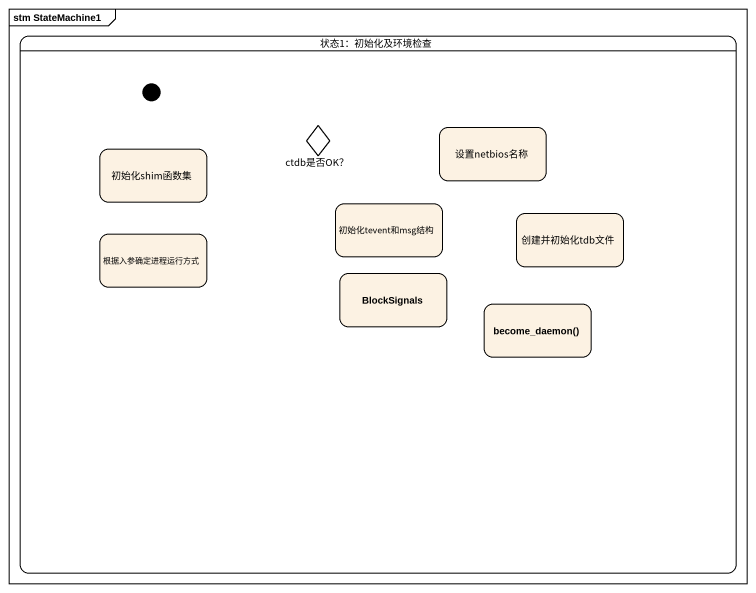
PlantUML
@startuml
mainframe stm StateMachine1
hide empty description
state "状态1：初始化及环境检查" as 状态1_初始化及环境检查 {
  state initial1 <<start>>
  state 初始化shim函数集
  state "ctdb是否OK？" as ctdb是否OK <<choice>>
  state 设置netbios名称
  state 初始化tevent和msg结构
  state 根据入参确定进程运行方式
  state 创建并初始化tdb文件
  state BlockSignals
  state "become_daemon()" as become_daemon
}
@enduml
